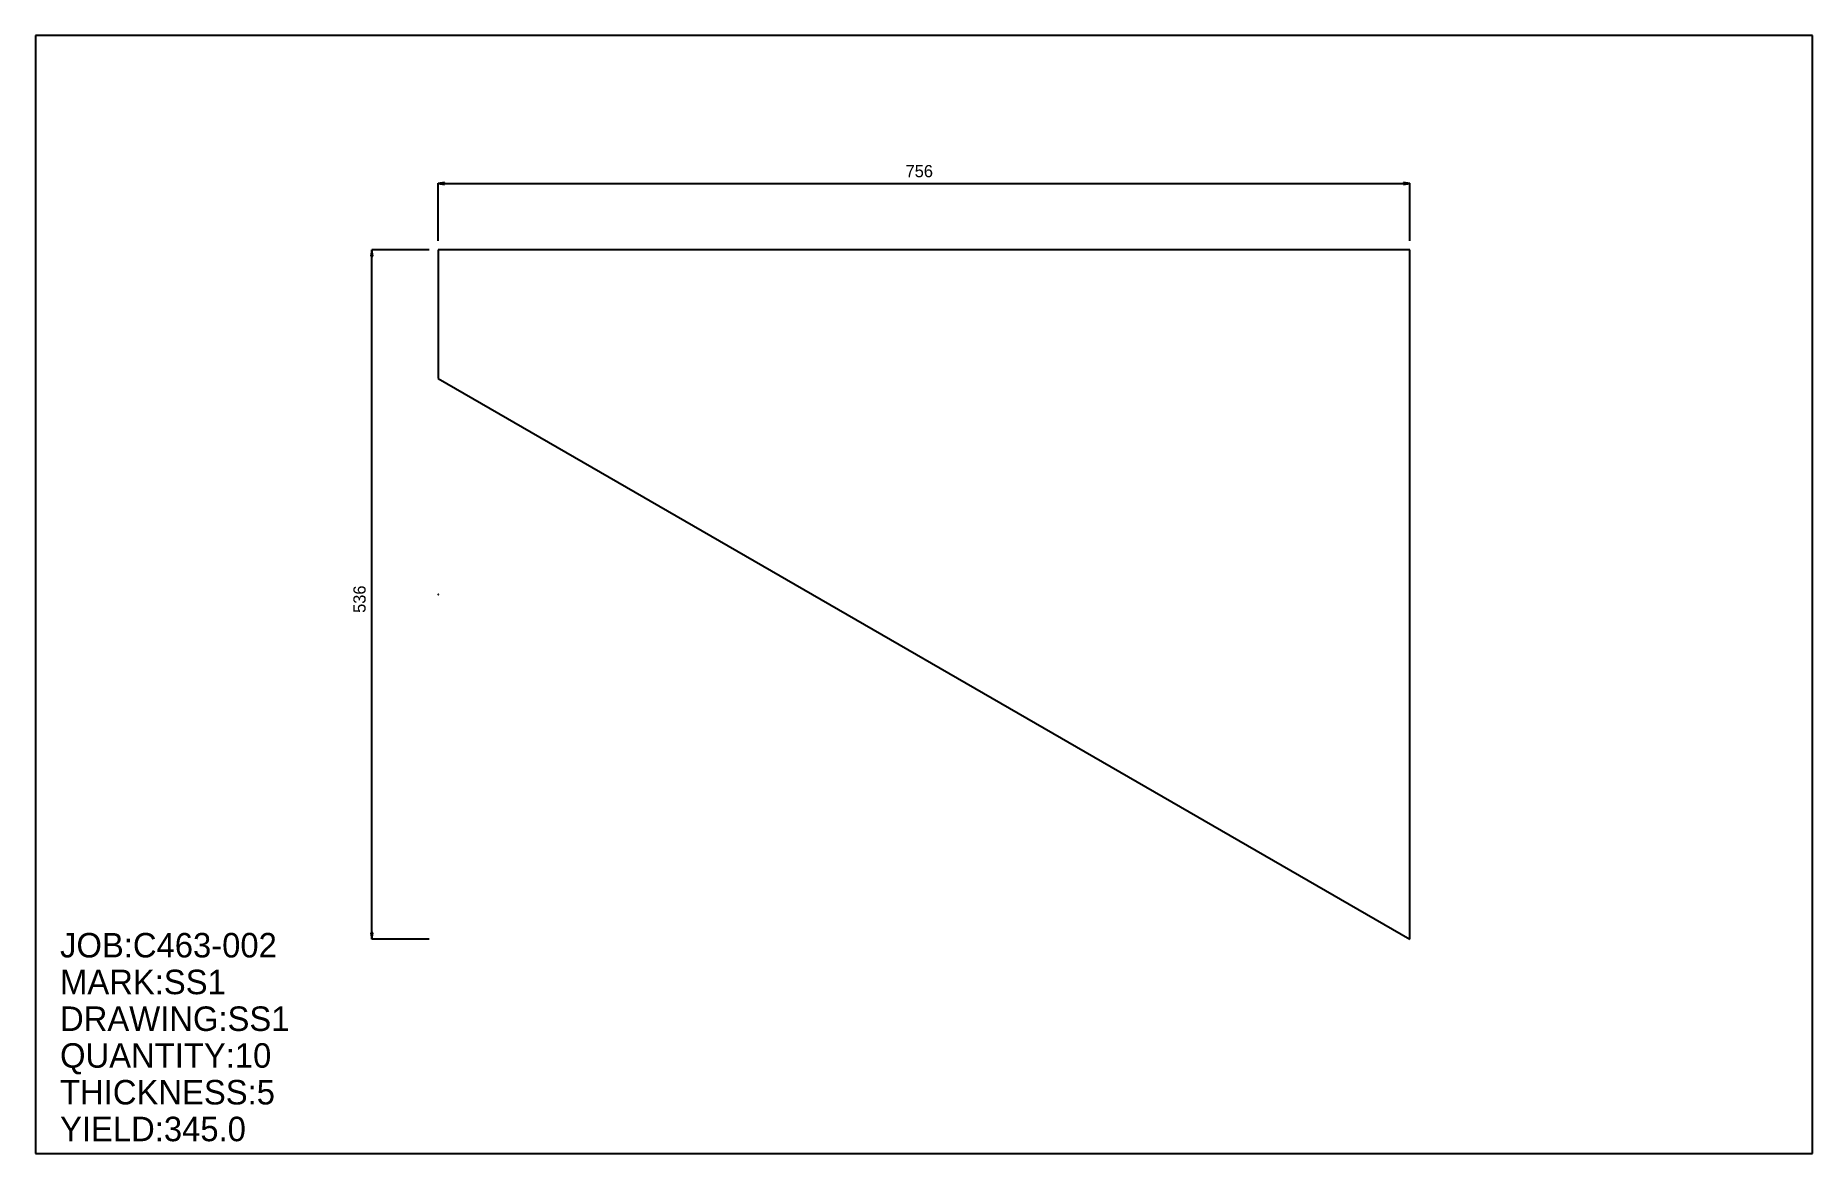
# Model space of a CAD drawing. Extents: x 0 to 1383, y 0 to 870.
import ezdxf

# ---------------------------------------------------------------- set-up
doc = ezdxf.new("R2010")
doc.units = 0
doc.header["$LTSCALE"] = 0.125
for name, color, linetype in [('2', 7, 'CONTINUOUS'), ('3', 1, 'CONTINUOUS'), ('5', 7, 'CONTINUOUS'), ('6', 4, 'CONTINUOUS')]:
    doc.layers.add(name, color=color, linetype=linetype)

# ---------------------------------------------------------------- blocks, each defined once
blk = doc.blocks.new('ARROW')
at = {"layer": '2', "linetype": 'CONTINUOUS'}
for p, q in [((0, 0), (-1, 0.166667)), ((-1, 0.166667), (-1, -0.166667)), ((-1, -0.166667), (0, 0))]:
    blk.add_line(p, q, dxfattribs=at)
blk = doc.blocks.new('PLATE')
at = {"layer": '3', "linetype": 'CONTINUOUS'}
for p, q in [((0, 0), (0, -100)), ((756, 0), (0, 0)), ((756, -536.47699), (756, 0)), ((0, -100), (756, -536.47699))]:
    blk.add_line(p, q, dxfattribs=at)
at = {"layer": '5', "linetype": 'CONTINUOUS'}
for p, q in [((-0.1, -268.23849), (0.1, -268.23849)), ((0, -268.3385), (0, -268.13849))]:
    blk.add_line(p, q, dxfattribs=at)
blk.add_circle((0, -268.23849), 0.1, dxfattribs=at)
at = {"layer": '6', "linetype": 'CONTINUOUS'}
for p, q in [((0, 7.153027), (0, 51.859447)), ((0, 51.809448), (756, 51.809448)), ((756, 7.153027), (756, 51.859447)), ((-7.152987, 0.000001), (-51.859406, 0.000004)), ((-51.809448, -536.47699), (-51.809406, 0.000004)), ((-7.153027, -536.47699), (-51.859447, -536.47699))]:
    blk.add_line(p, q, dxfattribs=at)
at = {"layer": '6', "xscale": 4.768684, "yscale": 4.768684, "zscale": 4.768684}
for p, rotation in [((0, 51.809448), 180), ((-51.809406, 0.000004), 90), ((-51.809448, -536.47699), 270)]:
    blk.add_blockref('ARROW', p, dxfattribs=dict(at, rotation=rotation))
blk.add_blockref('ARROW', (756, 51.809448), dxfattribs=at)
at = {"layer": '5'}
blk.add_text('ZERO', height=0.015, dxfattribs=at).set_placement((0, -268.23849))
at = {"layer": '6'}
blk.add_text('756', height=9.537, dxfattribs=at).set_placement((363.69394, 56.578133))
blk.add_text('536', height=9.537, rotation=90, dxfattribs=at).set_placement((-56.578114, -282.54456))

msp = doc.modelspace()

# ---------------------------------------------------------------- linework, layer by layer
at = {"layer": '5', "linetype": 'CONTINUOUS'}
for p, q in [((1382.9186, 870.28497), (0, 870.28497)), ((0, 870.28497), (0, 0)), ((1382.9186, 0), (1382.9186, 870.28497)), ((0, 0), (1382.9186, 0))]:
    msp.add_line(p, q, dxfattribs=at)

# ---------------------------------------------------------------- block references
at = {"layer": '2'}
msp.add_blockref('PLATE', (313.45929, 703.38098), dxfattribs=at)

# ---------------------------------------------------------------- texts
at = {"layer": '5'}
for s, p in [('JOB:C463-002', (19.074738, 152.5979)), ('MARK:SS1', (19.074738, 123.98579)), ('DRAWING:SS1', (19.074738, 95.373688)), ('QUANTITY:10', (19.074738, 66.761581)), ('THICKNESS:5', (19.074738, 38.149475)), ('YIELD:345.0', (19.074738, 9.537369))]:
    msp.add_text(s, height=19.075, dxfattribs=at).set_placement(p)

doc.saveas('drawing.dxf')
